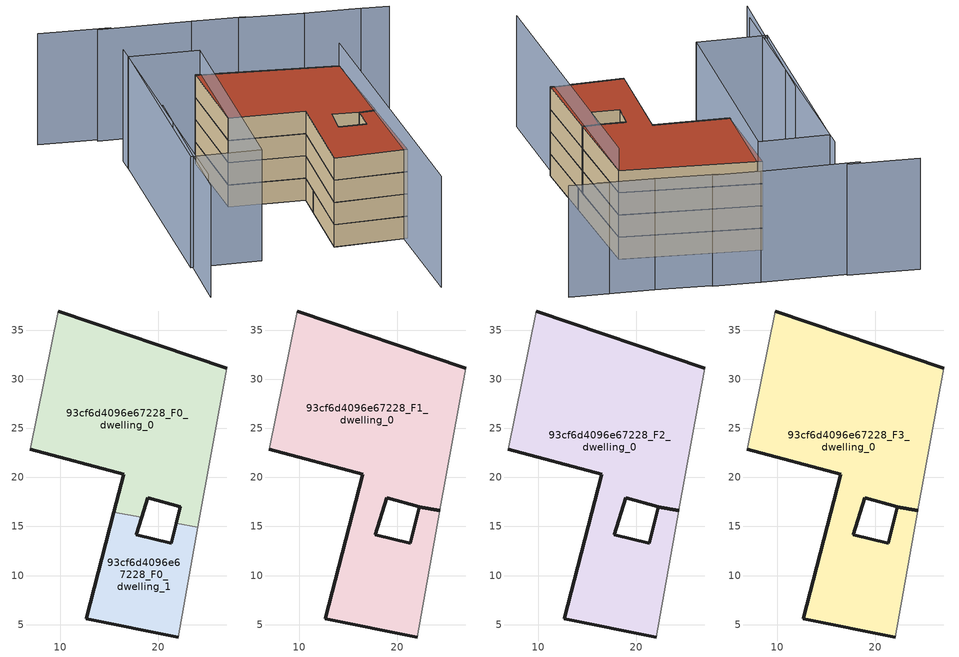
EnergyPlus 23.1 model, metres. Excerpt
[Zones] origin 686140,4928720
93cf6d4096e67228_F0_dwelling_0
 floor ground (EU_floor_Construction): 24.04,14.92 26.97,31.15 9.79,36.97 6.97,22.86 16.48,20.31 15.48,16.46 18.32,15.95 18.92,17.95 22.24,17.02 21.82,15.32 z0
 wall outside (EU_wall_Construction): 9.79,36.97 26.97,31.15 / 21.82,15.32 22.24,17.02 18.92,17.95 18.32,15.95 / 15.48,16.46 16.48,20.31 6.97,22.86 z0:3
 wall adiabatic (EU_wall_Construction): 26.97,31.15 24.04,14.92 / 6.97,22.86 9.79,36.97 z0:3
 wall to 93cf6d4096e67228_F0_dwelling_1 (EU_wall_Construction): 18.32,15.95 15.48,16.46 / 24.04,14.92 21.82,15.32 z0:3
 roof outside (EU_roof_Construction): 24.35,16.63 24.34,16.58 22.23,16.96 21.82,15.32 22.24,17.01 z3
93cf6d4096e67228_F0_dwelling_1
 floor ground (EU_floor_Construction): 22.02,3.73 24.04,14.92 21.82,15.32 21.32,13.29 17.78,14.15 18.32,15.95 15.48,16.46 12.64,5.58 z0
 wall outside (EU_wall_Construction): 22.02,3.73 12.64,5.58 15.48,16.46 / 18.32,15.95 17.78,14.15 21.32,13.29 21.82,15.32 z0:3
 wall adiabatic (EU_wall_Construction): 24.04,14.92 22.02,3.73 z0:3
93cf6d4096e67228_F1_dwelling_0
 floor outside (EU_floor_Construction): 24.35,16.63 22.24,17.02 18.92,17.95 22.24,17.01 z3
 floor to 93cf6d4096e67228_F0_dwelling_0 (EU_floor_Construction): 24.35,16.63 26.97,31.15 9.79,36.97 6.97,22.86 16.48,20.31 15.48,16.46 18.32,15.95 18.92,17.95 22.24,17.02 z3; 24.04,14.92 24.34,16.58 22.23,16.96 21.82,15.31 z3
 floor to 93cf6d4096e67228_F0_dwelling_1 (EU_floor_Construction): 22.02,3.73 24.04,14.92 21.82,15.31 21.32,13.29 17.78,14.15 18.32,15.95 15.48,16.46 12.64,5.58 z3
 wall outside (EU_wall_Construction): 9.79,36.97 26.97,31.15 / 24.35,16.63 22.24,17.01 / 22.24,17.02 18.92,17.95 17.78,14.15 21.32,13.29 22.23,16.96 24.34,16.58 / 22.02,3.73 12.64,5.58 16.48,20.31 6.97,22.86 z3:6; 22.24,17.02,6 22.24,17.01,3 22.24,17.02,3
 wall adiabatic (EU_wall_Construction): 6.97,22.86 9.79,36.97 / 26.97,31.15 24.35,16.63 / 24.34,16.58 22.02,3.73 z3:6
93cf6d4096e67228_F2_dwelling_0
 floor to 93cf6d4096e67228_F1_dwelling_0 (EU_floor_Construction): 22.02,3.73 24.34,16.58 22.23,16.96 21.32,13.29 17.78,14.15 18.92,17.95 22.24,17.02 24.35,16.63 26.97,31.15 9.79,36.97 6.97,22.86 16.48,20.31 12.64,5.58 z6
 wall outside (EU_wall_Construction): 9.79,36.97 26.97,31.15 / 24.35,16.63 22.24,17.01 / 22.24,17.02 18.92,17.95 17.78,14.15 21.32,13.29 22.23,16.96 24.34,16.58 / 22.02,3.73 12.64,5.58 16.48,20.31 6.97,22.86 z6:9; 22.24,17.02,9 22.24,17.01,6 22.24,17.02,6
 wall adiabatic (EU_wall_Construction): 6.97,22.86 9.79,36.97 / 26.97,31.15 24.35,16.63 / 24.34,16.58 22.02,3.73 z6:9
93cf6d4096e67228_F3_dwelling_0
 floor to 93cf6d4096e67228_F2_dwelling_0 (EU_floor_Construction): 22.02,3.73 24.34,16.58 22.23,16.96 21.32,13.29 17.78,14.15 18.92,17.95 22.24,17.02 24.35,16.63 26.97,31.15 9.79,36.97 6.97,22.86 16.48,20.31 12.64,5.58 z9
 wall outside (EU_wall_Construction): 9.79,36.97 26.97,31.15 / 24.35,16.63 22.24,17.01 / 22.24,17.02 18.92,17.95 17.78,14.15 21.32,13.29 22.23,16.96 24.34,16.58 / 22.02,3.73 12.64,5.58 16.48,20.31 6.97,22.86 z9:12; 22.24,17.02,12 22.24,17.01,9 22.24,17.02,9
 wall adiabatic (EU_wall_Construction): 6.97,22.86 9.79,36.97 / 26.97,31.15 24.35,16.63 / 24.34,16.58 22.02,3.73 z9:12
 roof outside (EU_roof_Construction): 26.97,31.15 24.35,16.63 22.24,17.02 18.92,17.95 17.78,14.15 21.32,13.29 22.23,16.96 24.34,16.58 22.02,3.73 12.64,5.58 16.48,20.31 6.97,22.86 9.79,36.97 z12
shading: -1.6,24.04 -8.32,-1.22 / 2.35,41.95 -6.83,2.17 / 18.37,-11.95 26.97,31.15 / 37.99,38.74 33.13,40.19 / 34.52,39.7 27.5,41.75 / 27.67,41.7 19.76,44.23 / 20.63,44.16 14.09,46.03 / 14.76,45.86 2.48,49.02 / 4.24,48.86 -4.6,51.47 / -6.18,8.12 1.82,39.67 / 1.82,39.67 10.66,37.43 / 10.66,37.43 2.66,5.88 / 2.66,5.88 -6.18,8.12 z0:15
[Building]
EU S2 Campaign: North Axis=0; Terrain=City; Solar Distribution=FullExterior
[Site:Location]
Bologna: Latitude=44.5; Longitude=11.25; Time Zone=1; Elevation=37
[SizingPeriod:WeatherFileDays]
AnnualSizingPeriod: Begin Month=1; Begin Day of Month=1; End Month=12; End Day of Month=31; Day of Week for Start Day=Monday; Use Weather File Daylight Saving Period=No; Use Weather File Rain and Snow Indicators=No
[MATERIAL]
EU_InternalMass_Material: Roughness=MediumRough; Thickness=0.1; Conductivity=1; Density=1800; Specific Heat=900; Thermal Absorptance=0.9; Solar Absorptance=0.7; Visible Absorptance=0.7
[MATERIAL:NOMASS] Roughness=MediumRough; Thermal Absorptance=0.9; Solar Absorptance=0.7; Visible Absorptance=0.7
Name | Thermal Resistance
EU_wall_NoMass | 0.937881
EU_roof_NoMass | 0.548572
EU_floor_NoMass | 0.71348
[CONSTRUCTION]
EU_wall_Construction: EU_wall_NoMass
EU_roof_Construction: EU_roof_NoMass
EU_floor_Construction: EU_floor_NoMass
EU_InternalMass_Construction: EU_InternalMass_Material
[ZONE] Type=1; Multiplier=1; Ceiling Height=autocalculate; Floor Area=autocalculate; Part of Total Floor Area=Yes
Name | Volume
93cf6d4096e67228_F0_dwelling_0 | 822.445
93cf6d4096e67228_F1_dwelling_0 | 1110.06
93cf6d4096e67228_F2_dwelling_0; 93cf6d4096e67228_F3_dwelling_0 | 1109.99
93cf6d4096e67228_F0_dwelling_1 | 287.89
[INTERNALMASS] Construction=EU_InternalMass_Construction
Name | Zone or ZoneList | Surface Area
93cf6d4096e67228_F0_dwelling_0_EU_InternalMass | 93cf6d4096e67228_F0_dwelling_0 | 274.149
93cf6d4096e67228_F0_dwelling_1_EU_InternalMass | 93cf6d4096e67228_F0_dwelling_1 | 95.9633
93cf6d4096e67228_F1_dwelling_0_EU_InternalMass | 93cf6d4096e67228_F1_dwelling_0 | 370.007
93cf6d4096e67228_F2_dwelling_0_EU_InternalMass | 93cf6d4096e67228_F2_dwelling_0 | 370.007
93cf6d4096e67228_F3_dwelling_0_EU_InternalMass | 93cf6d4096e67228_F3_dwelling_0 | 370.007
[OTHEREQUIPMENT] Fuel Type=Electricity; Design Level Calculation Method=Watts/Area; Power per Zone Floor Area=1; Fraction Latent=0; Fraction Radiant=0; Fraction Lost=0; Carbon Dioxide Generation Rate=0; EndUse Subcategory=EU_Step8_InternalGains
Name | Zone or ZoneList or Space or SpaceList | Schedule
EU_Step8_InternalGain_93cf6d4096e67228_F0_dwelling_0_f000 | 93cf6d4096e67228_F0_dwelling_0 | EU_Step8_GainSchedule_93cf6d4096e67228_F0_dwelling_0_f000
EU_Step8_InternalGain_93cf6d4096e67228_F0_dwelling_1_f000 | 93cf6d4096e67228_F0_dwelling_1 | EU_Step8_GainSchedule_93cf6d4096e67228_F0_dwelling_1_f000
EU_Step8_InternalGain_93cf6d4096e67228_F1_dwelling_0_f000 | 93cf6d4096e67228_F1_dwelling_0 | EU_Step8_GainSchedule_93cf6d4096e67228_F1_dwelling_0_f000
EU_Step8_InternalGain_93cf6d4096e67228_F2_dwelling_0_f000 | 93cf6d4096e67228_F2_dwelling_0 | EU_Step8_GainSchedule_93cf6d4096e67228_F2_dwelling_0_f000
EU_Step8_InternalGain_93cf6d4096e67228_F3_dwelling_0_f000 | 93cf6d4096e67228_F3_dwelling_0 | EU_Step8_GainSchedule_93cf6d4096e67228_F3_dwelling_0_f000
[ZONEVENTILATION:DESIGNFLOWRATE] Schedule=EU_AlwaysOn; Design Flow Rate Calculation Method=AirChanges/Hour; Air Changes per Hour=0.687892; Ventilation Type=Natural; Fan Pressure Rise=0; Fan Total Efficiency=1; Constant Term Coefficient=1; Temperature Term Coefficient=0; Velocity Term Coefficient=0; Velocity Squared Term Coefficient=0; Minimum Indoor Temperature=-100; Maximum Indoor Temperature=100; Delta Temperature=-100; Minimum Outdoor Temperature=-100; Maximum Outdoor Temperature=100; Maximum Wind Speed=40
Name | Zone or ZoneList or Space or SpaceList
EU_ConstantAir_93cf6d4096e67228_F0_dwelling_0 | 93cf6d4096e67228_F0_dwelling_0
EU_ConstantAir_93cf6d4096e67228_F0_dwelling_1 | 93cf6d4096e67228_F0_dwelling_1
EU_ConstantAir_93cf6d4096e67228_F1_dwelling_0 | 93cf6d4096e67228_F1_dwelling_0
EU_ConstantAir_93cf6d4096e67228_F2_dwelling_0 | 93cf6d4096e67228_F2_dwelling_0
EU_ConstantAir_93cf6d4096e67228_F3_dwelling_0 | 93cf6d4096e67228_F3_dwelling_0
[HVACTEMPLATE:THERMOSTAT] Constant Heating Setpoint=20; Constant Cooling Setpoint=50
EU_HeatOnly_93cf6d4096e67228_F0_dwelling_0; EU_HeatOnly_93cf6d4096e67228_F0_dwelling_1; EU_HeatOnly_93cf6d4096e67228_F1_dwelling_0; EU_HeatOnly_93cf6d4096e67228_F2_dwelling_0; EU_HeatOnly_93cf6d4096e67228_F3_dwelling_0
[HVACTEMPLATE:ZONE:IDEALLOADSAIRSYSTEM] System Availability Schedule=EU_AlwaysOn; Maximum Heating Supply Air Temperature=50; Minimum Cooling Supply Air Temperature=13; Maximum Heating Supply Air Humidity Ratio=0.0156; Minimum Cooling Supply Air Humidity Ratio=0.0077; Heating Limit=NoLimit; Cooling Limit=NoLimit; Heating Availability Schedule=EU_AlwaysOn; Cooling Availability Schedule=EU_CoolingOff; Dehumidification Control Type=ConstantSensibleHeatRatio; Cooling Sensible Heat Ratio=0.7; Dehumidification Setpoint=60; Humidification Control Type=None; Humidification Setpoint=30; Outdoor Air Method=None; Outdoor Air Flow Rate per Person=0.00944; Outdoor Air Flow Rate per Zone Floor Area=0; Outdoor Air Flow Rate per Zone=0; Demand Controlled Ventilation Type=None; Outdoor Air Economizer Type=NoEconomizer; Heat Recovery Type=None; Sensible Heat Recovery Effectiveness=0.7; Latent Heat Recovery Effectiveness=0.65
Name | Template Thermostat
93cf6d4096e67228_F0_dwelling_0 | EU_HeatOnly_93cf6d4096e67228_F0_dwelling_0
93cf6d4096e67228_F0_dwelling_1 | EU_HeatOnly_93cf6d4096e67228_F0_dwelling_1
93cf6d4096e67228_F1_dwelling_0 | EU_HeatOnly_93cf6d4096e67228_F1_dwelling_0
93cf6d4096e67228_F2_dwelling_0 | EU_HeatOnly_93cf6d4096e67228_F2_dwelling_0
93cf6d4096e67228_F3_dwelling_0 | EU_HeatOnly_93cf6d4096e67228_F3_dwelling_0
[SIZING:ZONE] Zone Cooling Design Supply Air Temperature Input Method=SupplyAirTemperature; Zone Cooling Design Supply Air Temperature=13; Zone Heating Design Supply Air Temperature Input Method=SupplyAirTemperature; Zone Heating Design Supply Air Temperature=50; Zone Cooling Design Supply Air Humidity Ratio=0.008; Zone Heating Design Supply Air Humidity Ratio=0.008; Cooling Design Air Flow Method=DesignDay; Cooling Design Air Flow Rate=0; Cooling Minimum Air Flow per Zone Floor Area=0.000762; Cooling Minimum Air Flow=0; Cooling Minimum Air Flow Fraction=0.2; Heating Design Air Flow Method=DesignDay; Heating Design Air Flow Rate=0; Heating Maximum Air Flow per Zone Floor Area=0.002032; Heating Maximum Air Flow=0.141576; Heating Maximum Air Flow Fraction=0.3; Account for Dedicated Outdoor Air System=No; Dedicated Outdoor Air System Control Strategy=NeutralSupplyAir; Dedicated Outdoor Air Low Setpoint Temperature for Design=autosize; Dedicated Outdoor Air High Setpoint Temperature for Design=autosize; Zone Load Sizing Method=Sensible Load Only No Latent Load; Zone Latent Cooling Design Supply Air Humidity Ratio Input Method=HumidityRatioDifference; Zone Cooling Design Supply Air Humidity Ratio Difference=0.005; Zone Latent Heating Design Supply Air Humidity Ratio Input Method=HumidityRatioDifference; Zone Humidification Design Supply Air Humidity Ratio Difference=0.005
93cf6d4096e67228_F0_dwelling_0; 93cf6d4096e67228_F0_dwelling_1; 93cf6d4096e67228_F1_dwelling_0; 93cf6d4096e67228_F2_dwelling_0; 93cf6d4096e67228_F3_dwelling_0
[SCHEDULE:CONSTANT]
Name | Hourly Value
EU_AlwaysOn | 1
EU_CoolingOff | 0
[SCHEDULE:FILE] Column Number=1; Rows to Skip at Top=0; Number of Hours of Data=8760; Column Separator=Comma; Interpolate to Timestep=No; Minutes per Item=60; Adjust Schedule for Daylight Savings=Yes
Name | File
EU_Step8_GainSchedule_93cf6d4096e67228_F0_dwelling_0_f000 | ../../schedules/93cf6d4096e67228/93cf6d4096e67228_F0_dwelling_0_f000_gain.csv
EU_Step8_GainSchedule_93cf6d4096e67228_F0_dwelling_1_f000 | ../../schedules/93cf6d4096e67228/93cf6d4096e67228_F0_dwelling_1_f000_gain.csv
EU_Step8_GainSchedule_93cf6d4096e67228_F1_dwelling_0_f000 | ../../schedules/93cf6d4096e67228/93cf6d4096e67228_F1_dwelling_0_f000_gain.csv
EU_Step8_GainSchedule_93cf6d4096e67228_F2_dwelling_0_f000 | ../../schedules/93cf6d4096e67228/93cf6d4096e67228_F2_dwelling_0_f000_gain.csv
EU_Step8_GainSchedule_93cf6d4096e67228_F3_dwelling_0_f000 | ../../schedules/93cf6d4096e67228/93cf6d4096e67228_F3_dwelling_0_f000_gain.csv
